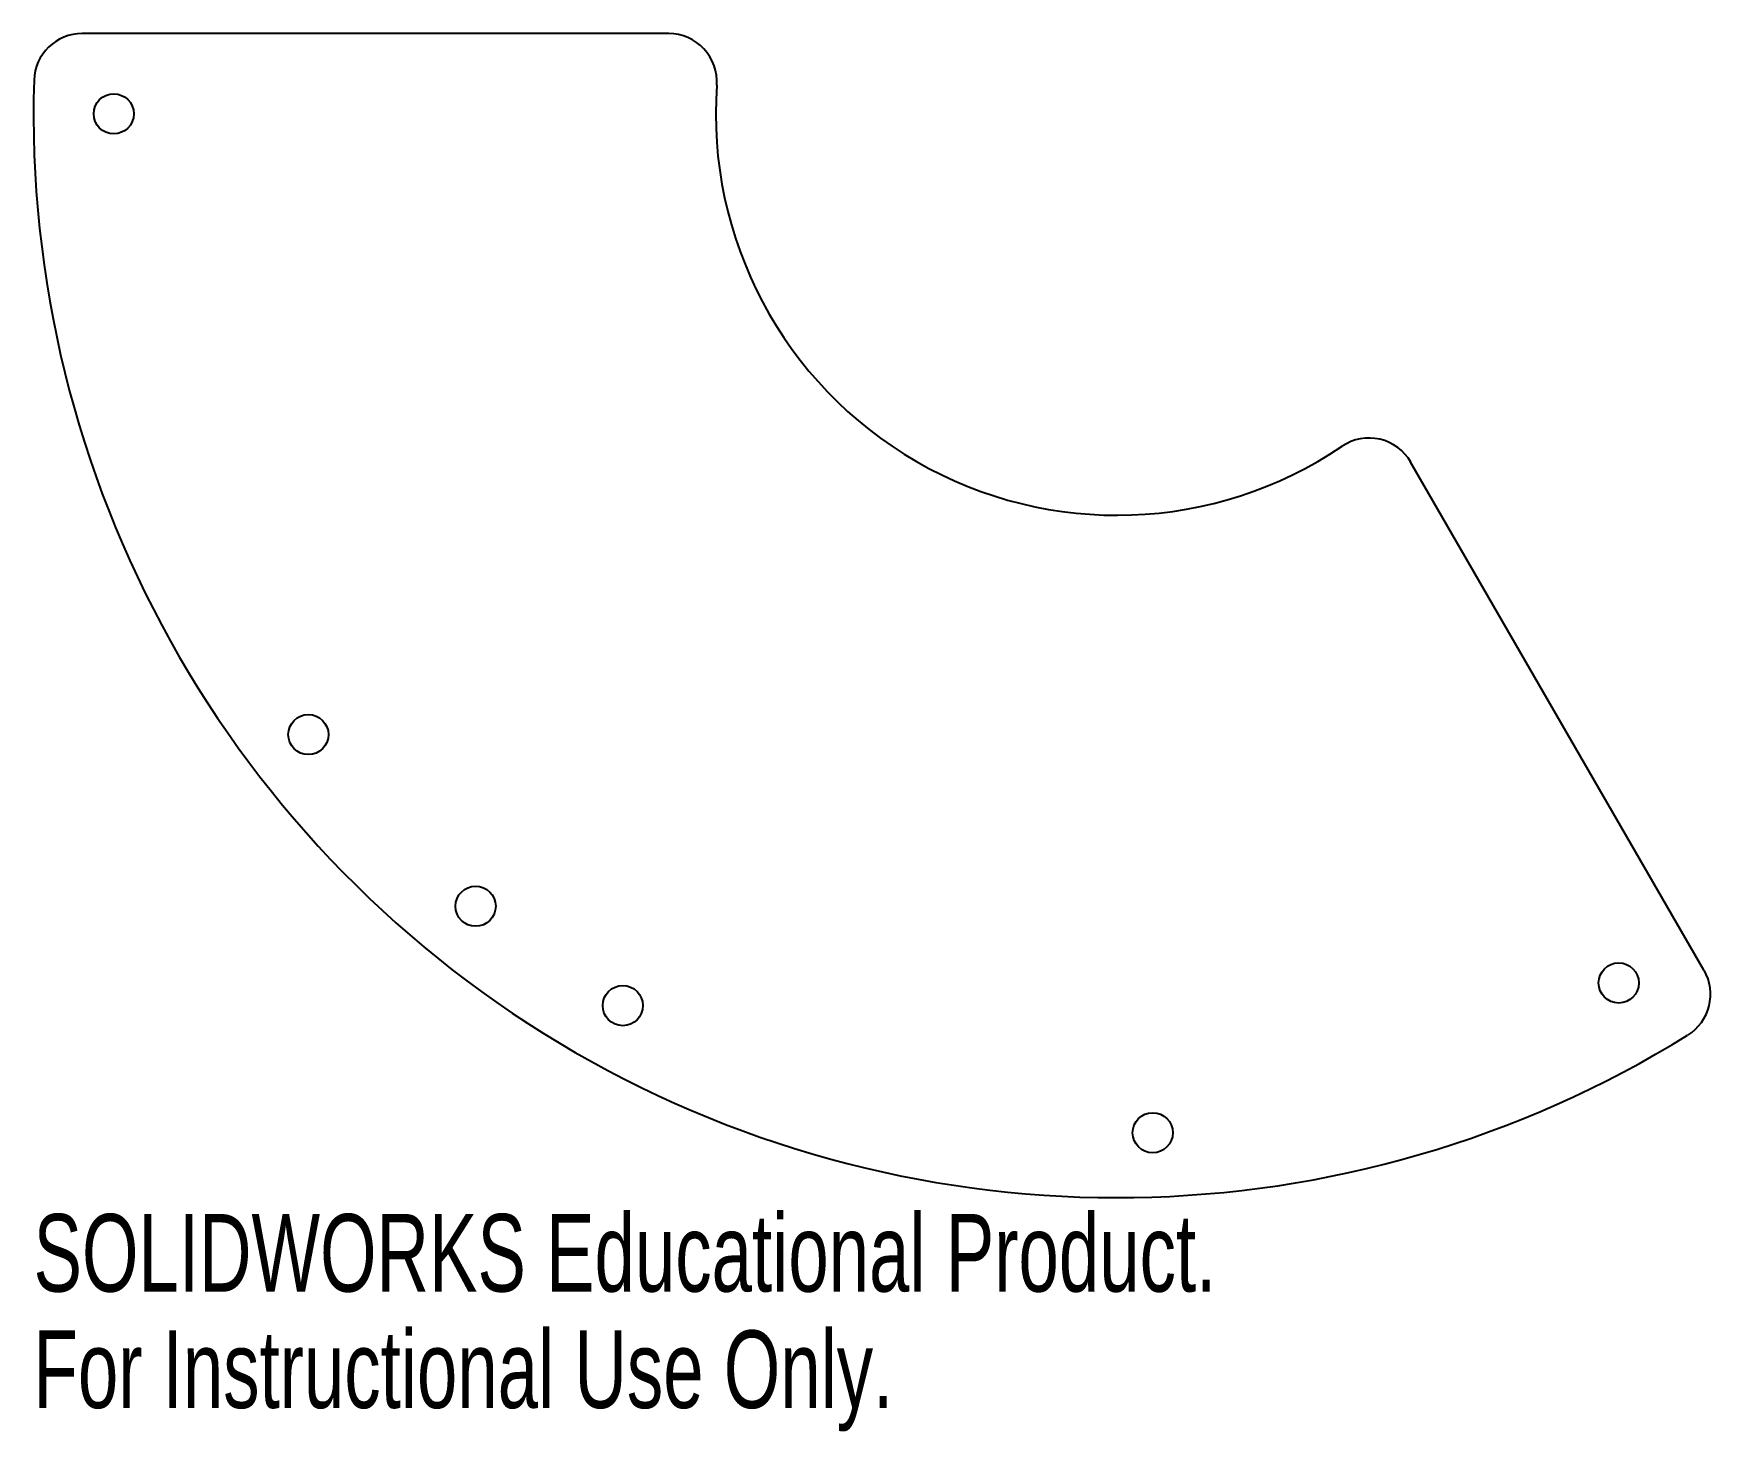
# Model space of a CAD drawing. Header units: millimetres. Extents: x -68 to 37, y -82 to 5.
import ezdxf

# ---------------------------------------------------------------- set-up
doc = ezdxf.new("R2010")
doc.units = ezdxf.units.MM
doc.styles.add('SLDTEXTSTYLE0', font='TXT', dxfattribs={"width": 0.7})

msp = doc.modelspace()

# ---------------------------------------------------------------- linework, layer by layer
at = {"color": 7, "linetype": 'Continuous', "lineweight": 25}
for p, q in [((-27.93, 5), (-64.47, 5)), ((36.56, -53.33), (18.29, -21.69))]:
    msp.add_line(p, q, dxfattribs=at)
for centre in [(-62.5, 0), (-50.38, -38.66), (-39.96, -49.35), (31.25, -54.13), (-30.79, -55.54), (2.22, -63.46)]:
    msp.add_circle(centre, 1.25, dxfattribs=at)
for centre, radius, start, end in [((-64.47, 2), 3, 90, 178.2231), ((-27.93, 2), 3, 355.904, 90), ((0, 0), 67.5, 178.2231, 301.7769), ((0, 0), 25, 175.904, 304.096), ((15.7, -23.19), 3, 30, 124.096), ((33.97, -54.83), 3, 301.7769, 30)]:
    msp.add_arc(centre, radius, start, end, dxfattribs=at)

# ---------------------------------------------------------------- texts
at = {"color": 7, "linetype": 'Continuous', "char_height": 4.8336, "attachment_point": 1, "style": 'SLDTEXTSTYLE0'}
for s, insert in [('SOLIDWORKS Educational Product.', (-67.5, -68.52)), ('For Instructional Use Only.', (-67.5, -75.77))]:
    msp.add_mtext(s, dxfattribs=dict(at, insert=insert))

doc.saveas('drawing.dxf')
